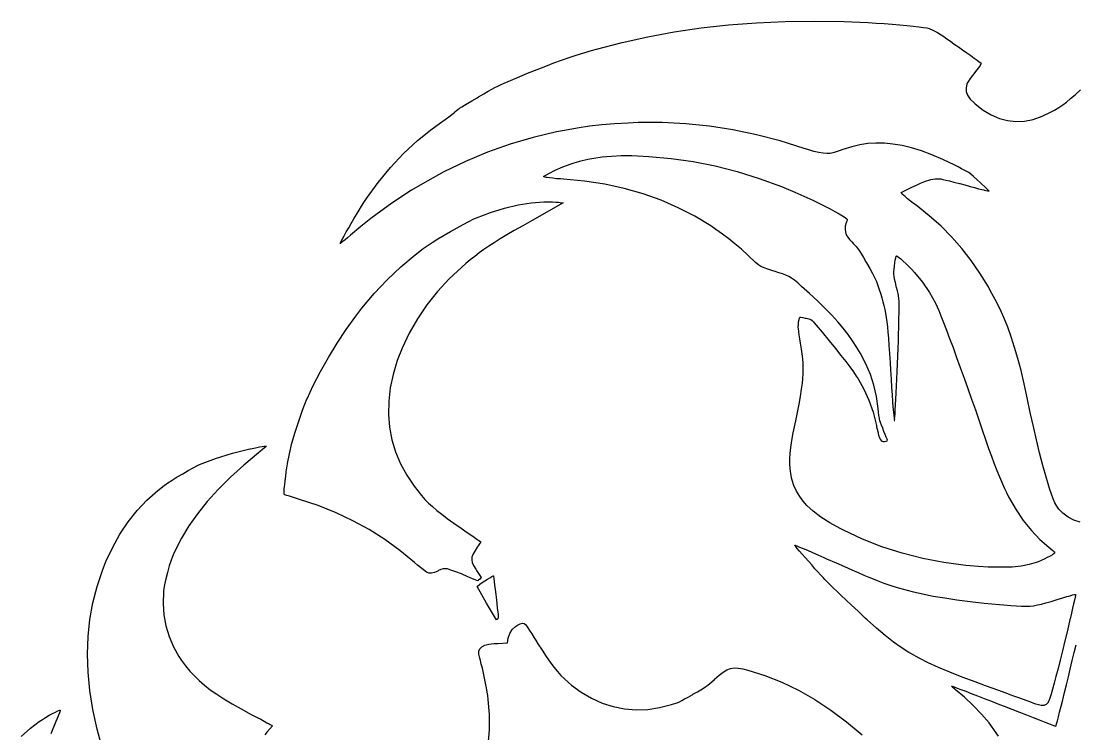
# Model space of a CAD drawing. Extents: x 9 to 342, y 7 to 196.
# Drawn here: x 311.57 to 319.26, y 181.83 to 187.03 of the extents above; entities that cross this region are included whole.
import ezdxf

# ---------------------------------------------------------------- set-up
doc = ezdxf.new("R2010")
doc.units = 0
doc.layers.add('BLACK', color=7, linetype='CONTINUOUS')

msp = doc.modelspace()

# ---------------------------------------------------------------- linework, layer by layer
at = {"layer": 'BLACK', "linetype": 'CONTINUOUS'}
for p, q in [((316.334, 186.956), (316.529, 186.985)), ((316.529, 186.985), (316.729, 187.007)), ((316.729, 187.007), (316.933, 187.023)), ((316.933, 187.023), (317.143, 187.032)), ((317.143, 187.032), (317.359, 187.035)), ((317.359, 187.035), (317.573, 187.032)), ((317.573, 187.032), (317.629, 187.03)), ((317.629, 187.03), (317.687, 187.028)), ((317.687, 187.028), (317.747, 187.025)), ((317.747, 187.025), (317.807, 187.021)), ((317.807, 187.021), (317.866, 187.017)), ((317.866, 187.017), (317.924, 187.013)), ((317.924, 187.013), (317.979, 187.008)), ((317.979, 187.008), (318.03, 187.003)), ((318.03, 187.003), (318.076, 186.999)), ((318.076, 186.999), (318.117, 186.994)), ((318.117, 186.994), (318.151, 186.989)), ((318.151, 186.989), (318.177, 186.985)), ((318.177, 186.985), (318.194, 186.98)), ((318.194, 186.98), (318.221, 186.969)), ((315.953, 186.879), (316.142, 186.921)), ((316.142, 186.921), (316.334, 186.956)), ((318.221, 186.969), (318.254, 186.951)), ((318.254, 186.951), (318.28, 186.934)), ((318.28, 186.934), (318.299, 186.922)), ((318.299, 186.922), (318.321, 186.906)), ((318.321, 186.906), (318.348, 186.888)), ((315.73, 186.82), (315.766, 186.83)), ((315.766, 186.83), (315.953, 186.879)), ((318.348, 186.888), (318.376, 186.867)), ((318.376, 186.867), (318.407, 186.846)), ((318.407, 186.846), (318.437, 186.825)), ((318.437, 186.825), (318.467, 186.803)), ((315.456, 186.73), (315.512, 186.75)), ((315.512, 186.75), (315.566, 186.769)), ((315.566, 186.769), (315.619, 186.786)), ((315.619, 186.786), (315.674, 186.803)), ((315.674, 186.803), (315.73, 186.82)), ((318.467, 186.803), (318.496, 186.783)), ((318.496, 186.783), (318.521, 186.765)), ((318.521, 186.765), (318.543, 186.75)), ((318.543, 186.75), (318.559, 186.738)), ((315.263, 186.654), (315.333, 186.682)), ((315.333, 186.682), (315.397, 186.707)), ((315.397, 186.707), (315.456, 186.73)), ((318.538, 186.676), (318.526, 186.66)), ((318.553, 186.695), (318.538, 186.676)), ((318.564, 186.712), (318.553, 186.695)), ((318.559, 186.738), (318.57, 186.73)), ((318.571, 186.723), (318.564, 186.712)), ((318.57, 186.73), (318.573, 186.727)), ((318.573, 186.727), (318.571, 186.723)), ((315.094, 186.583), (315.122, 186.595)), ((315.122, 186.595), (315.156, 186.609)), ((315.156, 186.609), (315.186, 186.622)), ((315.186, 186.622), (315.263, 186.654)), ((318.48, 186.596), (318.471, 186.581)), ((318.493, 186.615), (318.48, 186.596)), ((318.509, 186.637), (318.493, 186.615)), ((318.526, 186.66), (318.509, 186.637)), ((314.944, 186.505), (314.976, 186.523)), ((314.976, 186.523), (315.002, 186.537)), ((315.002, 186.537), (315.025, 186.55)), ((315.025, 186.55), (315.047, 186.561)), ((315.047, 186.561), (315.07, 186.572)), ((315.07, 186.572), (315.094, 186.583)), ((318.469, 186.575), (318.462, 186.547)), ((318.462, 186.547), (318.463, 186.52)), ((318.463, 186.52), (318.473, 186.494)), ((318.471, 186.581), (318.469, 186.575)), ((319.258, 186.498), (319.296, 186.533)), ((314.827, 186.437), (314.857, 186.454)), ((314.857, 186.454), (314.895, 186.476)), ((314.895, 186.476), (314.906, 186.483)), ((314.906, 186.483), (314.944, 186.505)), ((318.473, 186.494), (318.492, 186.466)), ((318.492, 186.466), (318.521, 186.438)), ((318.521, 186.438), (318.528, 186.431)), ((319.167, 186.423), (319.196, 186.444)), ((319.196, 186.444), (319.225, 186.469)), ((319.225, 186.469), (319.258, 186.498)), ((314.712, 186.354), (314.73, 186.369)), ((314.73, 186.369), (314.734, 186.373)), ((314.734, 186.373), (314.745, 186.382)), ((314.745, 186.382), (314.756, 186.391)), ((314.756, 186.391), (314.768, 186.4)), ((314.768, 186.4), (314.784, 186.41)), ((314.784, 186.41), (314.803, 186.422)), ((314.803, 186.422), (314.827, 186.437)), ((318.528, 186.431), (318.587, 186.386)), ((318.587, 186.386), (318.646, 186.351)), ((319.017, 186.34), (319.084, 186.372)), ((319.084, 186.372), (319.108, 186.385)), ((319.108, 186.385), (319.139, 186.404)), ((319.139, 186.404), (319.167, 186.423)), ((314.567, 186.249), (314.638, 186.3)), ((314.638, 186.3), (314.663, 186.318)), ((314.663, 186.318), (314.689, 186.337)), ((314.689, 186.337), (314.712, 186.354)), ((315.898, 186.286), (315.805, 186.278)), ((315.998, 186.291), (315.898, 186.286)), ((316.071, 186.294), (315.998, 186.291)), ((316.245, 186.295), (316.071, 186.294)), ((316.418, 186.286), (316.245, 186.295)), ((316.59, 186.269), (316.418, 186.286)), ((318.646, 186.351), (318.705, 186.325)), ((318.705, 186.325), (318.765, 186.309)), ((318.765, 186.309), (318.826, 186.302)), ((318.826, 186.302), (318.888, 186.305)), ((318.888, 186.305), (318.951, 186.318)), ((318.951, 186.318), (319.017, 186.34)), ((314.46, 186.163), (314.567, 186.249)), ((315.475, 186.226), (315.304, 186.186)), ((315.534, 186.237), (315.475, 186.226)), ((315.626, 186.254), (315.534, 186.237)), ((315.715, 186.267), (315.626, 186.254)), ((315.805, 186.278), (315.715, 186.267)), ((316.762, 186.242), (316.59, 186.269)), ((316.934, 186.206), (316.762, 186.242)), ((314.359, 186.069), (314.46, 186.163)), ((315.137, 186.136), (314.972, 186.078)), ((315.304, 186.186), (315.137, 186.136)), ((317.107, 186.161), (316.934, 186.206)), ((317.281, 186.106), (317.107, 186.161)), ((317.688, 186.132), (317.628, 186.118)), ((317.746, 186.141), (317.688, 186.132)), ((317.804, 186.144), (317.746, 186.141)), ((317.867, 186.143), (317.804, 186.144)), ((317.928, 186.138), (317.867, 186.143)), ((317.995, 186.127), (317.928, 186.138)), ((314.263, 185.967), (314.359, 186.069)), ((314.972, 186.078), (314.811, 186.011)), ((317.307, 186.098), (317.281, 186.106)), ((317.351, 186.084), (317.307, 186.098)), ((317.389, 186.075), (317.351, 186.084)), ((317.42, 186.07), (317.389, 186.075)), ((317.448, 186.068), (317.42, 186.07)), ((317.472, 186.069), (317.448, 186.068)), ((317.481, 186.071), (317.472, 186.069)), ((317.499, 186.076), (317.481, 186.071)), ((317.521, 186.083), (317.499, 186.076)), ((317.544, 186.091), (317.521, 186.083)), ((317.564, 186.098), (317.544, 186.091)), ((317.628, 186.118), (317.564, 186.098)), ((318.064, 186.11), (317.995, 186.127)), ((318.136, 186.088), (318.064, 186.11)), ((318.212, 186.059), (318.136, 186.088)), ((318.294, 186.024), (318.212, 186.059)), ((314.811, 186.011), (314.653, 185.934)), ((315.522, 185.971), (315.582, 185.993)), ((315.582, 185.993), (315.643, 186.012)), ((315.643, 186.012), (315.704, 186.027)), ((315.704, 186.027), (315.746, 186.035)), ((315.746, 186.035), (315.808, 186.044)), ((315.808, 186.044), (315.875, 186.05)), ((315.875, 186.05), (315.946, 186.053)), ((315.946, 186.053), (316.023, 186.053)), ((316.023, 186.053), (316.108, 186.05)), ((316.108, 186.05), (316.149, 186.048)), ((316.149, 186.048), (316.31, 186.033)), ((316.31, 186.033), (316.471, 186.01)), ((316.471, 186.01), (316.631, 185.978)), ((316.631, 185.978), (316.792, 185.937)), ((318.381, 185.983), (318.294, 186.024)), ((318.404, 185.971), (318.381, 185.983)), ((314.173, 185.858), (314.263, 185.967)), ((314.653, 185.934), (314.497, 185.848)), ((315.38, 185.9), (315.418, 185.922)), ((315.4, 185.894), (315.38, 185.9)), ((315.418, 185.922), (315.466, 185.947)), ((315.466, 185.947), (315.522, 185.971)), ((316.792, 185.937), (316.954, 185.887)), ((318.43, 185.958), (318.404, 185.971)), ((318.454, 185.945), (318.43, 185.958)), ((318.472, 185.936), (318.454, 185.945)), ((318.483, 185.929), (318.472, 185.936)), ((318.496, 185.919), (318.483, 185.929)), ((318.517, 185.902), (318.496, 185.919)), ((318.542, 185.879), (318.517, 185.902)), ((314.089, 185.74), (314.173, 185.858)), ((314.497, 185.848), (314.417, 185.8)), ((315.407, 185.893), (315.4, 185.894)), ((315.424, 185.89), (315.407, 185.893)), ((315.447, 185.888), (315.424, 185.89)), ((315.474, 185.885), (315.447, 185.888)), ((315.504, 185.883), (315.474, 185.885)), ((315.525, 185.882), (315.504, 185.883)), ((315.679, 185.867), (315.525, 185.882)), ((315.826, 185.844), (315.679, 185.867)), ((315.969, 185.813), (315.826, 185.844)), ((316.954, 185.887), (317.117, 185.827)), ((317.117, 185.827), (317.213, 185.787)), ((318.066, 185.822), (318.101, 185.838)), ((318.101, 185.838), (318.13, 185.852)), ((318.13, 185.852), (318.153, 185.862)), ((318.153, 185.862), (318.173, 185.869)), ((318.173, 185.869), (318.19, 185.875)), ((318.19, 185.875), (318.206, 185.879)), ((318.206, 185.879), (318.221, 185.881)), ((318.221, 185.881), (318.238, 185.883)), ((318.238, 185.883), (318.242, 185.884)), ((318.242, 185.884), (318.253, 185.884)), ((318.253, 185.884), (318.264, 185.884)), ((318.264, 185.884), (318.278, 185.883)), ((318.278, 185.883), (318.294, 185.88)), ((318.294, 185.88), (318.315, 185.875)), ((318.315, 185.875), (318.341, 185.869)), ((318.341, 185.869), (318.374, 185.86)), ((318.374, 185.86), (318.415, 185.849)), ((318.415, 185.849), (318.417, 185.849)), ((318.417, 185.849), (318.454, 185.839)), ((318.454, 185.839), (318.491, 185.829)), ((318.491, 185.829), (318.524, 185.82)), ((318.572, 185.851), (318.542, 185.879)), ((318.605, 185.82), (318.572, 185.851)), ((314.338, 185.749), (314.264, 185.699)), ((314.417, 185.8), (314.338, 185.749)), ((316.106, 185.774), (315.969, 185.813)), ((316.237, 185.728), (316.106, 185.774)), ((317.213, 185.787), (317.257, 185.768)), ((317.257, 185.768), (317.301, 185.748)), ((317.301, 185.748), (317.345, 185.727)), ((317.99, 185.784), (318.024, 185.801)), ((318.001, 185.77), (317.99, 185.784)), ((318.006, 185.765), (318.001, 185.77)), ((318.018, 185.754), (318.006, 185.765)), ((318.036, 185.739), (318.018, 185.754)), ((318.024, 185.801), (318.066, 185.822)), ((318.524, 185.82), (318.553, 185.812)), ((318.553, 185.812), (318.577, 185.806)), ((318.577, 185.806), (318.592, 185.803)), ((318.592, 185.803), (318.594, 185.802)), ((318.594, 185.802), (318.631, 185.793)), ((318.631, 185.793), (318.605, 185.82)), ((314.035, 185.655), (314.053, 185.684)), ((314.053, 185.684), (314.069, 185.71)), ((314.069, 185.71), (314.083, 185.732)), ((314.083, 185.732), (314.089, 185.74)), ((314.264, 185.699), (314.192, 185.648)), ((314.993, 185.639), (315.095, 185.671)), ((315.095, 185.671), (315.194, 185.694)), ((315.194, 185.694), (315.29, 185.709)), ((315.29, 185.709), (315.383, 185.716)), ((315.524, 185.708), (315.297, 185.58)), ((315.383, 185.716), (315.421, 185.716)), ((315.421, 185.716), (315.446, 185.716)), ((315.446, 185.716), (315.47, 185.714)), ((315.47, 185.714), (315.49, 185.713)), ((315.49, 185.713), (315.502, 185.711)), ((315.502, 185.711), (315.524, 185.708)), ((316.363, 185.673), (316.237, 185.728)), ((316.484, 185.611), (316.363, 185.673)), ((317.345, 185.727), (317.389, 185.706)), ((317.389, 185.706), (317.431, 185.685)), ((317.431, 185.685), (317.47, 185.665)), ((318.057, 185.722), (318.036, 185.739)), ((318.08, 185.705), (318.057, 185.722)), ((318.099, 185.691), (318.08, 185.705)), ((318.193, 185.615), (318.099, 185.691)), ((313.997, 185.591), (314.016, 185.623)), ((314.016, 185.623), (314.035, 185.655)), ((314.121, 185.594), (314.048, 185.536)), ((314.192, 185.648), (314.121, 185.594)), ((314.872, 185.591), (314.891, 185.599)), ((314.891, 185.599), (314.993, 185.639)), ((316.6, 185.54), (316.484, 185.611)), ((317.47, 185.665), (317.506, 185.646)), ((317.506, 185.646), (317.537, 185.628)), ((317.537, 185.628), (317.562, 185.613)), ((317.562, 185.613), (317.581, 185.601)), ((317.581, 185.601), (317.593, 185.591)), ((318.28, 185.538), (318.193, 185.615)), ((313.941, 185.496), (313.959, 185.526)), ((313.959, 185.526), (313.977, 185.558)), ((314.048, 185.536), (313.972, 185.473)), ((313.977, 185.558), (313.997, 185.591)), ((314.702, 185.5), (314.749, 185.527)), ((314.749, 185.527), (314.794, 185.551)), ((314.794, 185.551), (314.836, 185.573)), ((314.836, 185.573), (314.872, 185.591)), ((315.228, 185.541), (315.167, 185.506)), ((315.297, 185.58), (315.228, 185.541)), ((316.638, 185.515), (316.6, 185.54)), ((316.685, 185.481), (316.638, 185.515)), ((317.581, 185.538), (317.58, 185.511)), ((317.587, 185.562), (317.581, 185.538)), ((317.591, 185.569), (317.587, 185.562)), ((317.595, 185.581), (317.591, 185.569)), ((317.593, 185.591), (317.595, 185.588)), ((317.595, 185.588), (317.595, 185.581)), ((318.359, 185.458), (318.28, 185.538)), ((313.904, 185.428), (313.913, 185.446)), ((313.913, 185.446), (313.926, 185.469)), ((313.932, 185.439), (313.916, 185.426)), ((313.926, 185.469), (313.941, 185.496)), ((313.95, 185.454), (313.932, 185.439)), ((313.972, 185.473), (313.95, 185.454)), ((314.568, 185.42), (314.609, 185.446)), ((314.609, 185.446), (314.655, 185.473)), ((314.655, 185.473), (314.702, 185.5)), ((315.064, 185.445), (315.021, 185.418)), ((315.113, 185.474), (315.064, 185.445)), ((315.167, 185.506), (315.113, 185.474)), ((316.731, 185.446), (316.685, 185.481)), ((316.776, 185.41), (316.731, 185.446)), ((317.58, 185.511), (317.585, 185.485)), ((317.585, 185.485), (317.592, 185.468)), ((317.592, 185.468), (317.599, 185.457)), ((317.599, 185.457), (317.612, 185.442)), ((317.612, 185.442), (317.628, 185.425)), ((318.432, 185.376), (318.359, 185.458)), ((313.897, 185.412), (313.898, 185.416)), ((313.898, 185.412), (313.897, 185.412)), ((313.898, 185.416), (313.904, 185.428)), ((313.904, 185.416), (313.898, 185.412)), ((313.916, 185.426), (313.904, 185.416)), ((314.444, 185.33), (314.502, 185.375)), ((314.502, 185.375), (314.532, 185.396)), ((314.532, 185.396), (314.568, 185.42)), ((314.945, 185.368), (314.911, 185.343)), ((314.982, 185.393), (314.945, 185.368)), ((315.021, 185.418), (314.982, 185.393)), ((316.823, 185.37), (316.776, 185.41)), ((316.872, 185.325), (316.823, 185.37)), ((317.628, 185.425), (317.639, 185.413)), ((317.639, 185.413), (317.65, 185.401)), ((317.65, 185.401), (317.66, 185.39)), ((317.66, 185.39), (317.669, 185.38)), ((317.669, 185.38), (317.678, 185.368)), ((317.678, 185.368), (317.688, 185.353)), ((318.499, 185.289), (318.432, 185.376)), ((314.338, 185.241), (314.444, 185.33)), ((314.846, 185.292), (314.813, 185.265)), ((314.879, 185.318), (314.846, 185.292)), ((314.911, 185.343), (314.879, 185.318)), ((316.926, 185.274), (316.872, 185.325)), ((317.688, 185.353), (317.699, 185.334)), ((317.699, 185.334), (317.713, 185.31)), ((317.713, 185.31), (317.731, 185.279)), ((317.942, 185.27), (317.946, 185.291)), ((317.946, 185.291), (317.949, 185.308)), ((317.949, 185.308), (317.952, 185.319)), ((317.952, 185.319), (317.954, 185.322)), ((317.954, 185.322), (317.959, 185.32)), ((317.959, 185.32), (317.97, 185.312)), ((317.97, 185.312), (317.986, 185.299)), ((317.986, 185.299), (318.004, 185.282)), ((318.563, 185.195), (318.499, 185.289)), ((314.239, 185.147), (314.338, 185.241)), ((314.784, 185.24), (314.691, 185.153)), ((314.813, 185.265), (314.784, 185.24)), ((316.936, 185.265), (316.926, 185.274)), ((316.95, 185.255), (316.936, 185.265)), ((316.965, 185.245), (316.95, 185.255)), ((316.984, 185.237), (316.965, 185.245)), ((317.008, 185.227), (316.984, 185.237)), ((317.039, 185.217), (317.008, 185.227)), ((317.078, 185.205), (317.039, 185.217)), ((317.731, 185.279), (317.737, 185.27)), ((317.737, 185.27), (317.76, 185.229)), ((317.76, 185.229), (317.779, 185.194)), ((317.935, 185.205), (317.937, 185.225)), ((317.937, 185.225), (317.939, 185.247)), ((317.939, 185.247), (317.942, 185.27)), ((318.004, 185.282), (318.025, 185.263)), ((318.025, 185.263), (318.046, 185.242)), ((318.046, 185.242), (318.067, 185.221)), ((318.067, 185.221), (318.086, 185.201)), ((314.145, 185.047), (314.239, 185.147)), ((314.691, 185.153), (314.606, 185.061)), ((317.09, 185.201), (317.078, 185.205)), ((317.122, 185.191), (317.09, 185.201)), ((317.147, 185.181), (317.122, 185.191)), ((317.169, 185.171), (317.147, 185.181)), ((317.19, 185.159), (317.169, 185.171)), ((317.211, 185.144), (317.19, 185.159)), ((317.234, 185.124), (317.211, 185.144)), ((317.779, 185.194), (317.795, 185.163)), ((317.795, 185.163), (317.808, 185.135)), ((317.808, 185.135), (317.819, 185.106)), ((317.935, 185.19), (317.935, 185.205)), ((317.935, 185.189), (317.935, 185.19)), ((317.937, 185.173), (317.935, 185.189)), ((317.941, 185.152), (317.937, 185.173)), ((317.947, 185.127), (317.941, 185.152)), ((318.086, 185.201), (318.087, 185.2)), ((318.087, 185.2), (318.145, 185.129)), ((318.625, 185.095), (318.563, 185.195)), ((314.606, 185.061), (314.528, 184.964)), ((317.263, 185.099), (317.234, 185.124)), ((317.32, 185.048), (317.263, 185.099)), ((317.819, 185.106), (317.829, 185.076)), ((317.829, 185.076), (317.84, 185.042)), ((317.953, 185.1), (317.947, 185.127)), ((317.956, 185.091), (317.953, 185.1)), ((317.962, 185.067), (317.956, 185.091)), ((317.966, 185.048), (317.962, 185.067)), ((318.145, 185.129), (318.196, 185.054)), ((318.196, 185.054), (318.239, 184.976)), ((318.639, 185.07), (318.625, 185.095)), ((318.675, 185.004), (318.639, 185.07)), ((314.055, 184.94), (314.145, 185.047)), ((317.381, 184.991), (317.32, 185.048)), ((317.435, 184.938), (317.381, 184.991)), ((317.84, 185.042), (317.847, 185.015)), ((317.847, 185.015), (317.855, 184.986)), ((317.855, 184.986), (317.862, 184.959)), ((317.97, 185.029), (317.966, 185.048)), ((317.972, 185.011), (317.97, 185.029)), ((317.974, 184.992), (317.972, 185.011)), ((317.974, 184.969), (317.974, 184.992)), ((318.239, 184.976), (318.263, 184.923)), ((318.708, 184.938), (318.675, 185.004)), ((314.01, 184.881), (314.055, 184.94)), ((314.528, 184.964), (314.46, 184.863)), ((317.484, 184.888), (317.435, 184.938)), ((317.862, 184.959), (317.869, 184.931)), ((317.869, 184.931), (317.874, 184.903)), ((317.874, 184.903), (317.879, 184.873)), ((317.973, 184.865), (317.974, 184.908)), ((317.974, 184.942), (317.974, 184.969)), ((317.974, 184.908), (317.974, 184.942)), ((318.263, 184.923), (318.279, 184.883)), ((318.738, 184.871), (318.708, 184.938)), ((313.94, 184.785), (314.01, 184.881)), ((314.46, 184.863), (314.399, 184.758)), ((317.239, 184.821), (317.241, 184.84)), ((317.241, 184.84), (317.244, 184.857)), ((317.244, 184.857), (317.248, 184.869)), ((317.248, 184.869), (317.251, 184.874)), ((317.251, 184.874), (317.257, 184.874)), ((317.257, 184.874), (317.271, 184.872)), ((317.271, 184.872), (317.289, 184.868)), ((317.289, 184.868), (317.295, 184.867)), ((317.295, 184.867), (317.315, 184.862)), ((317.315, 184.862), (317.329, 184.857)), ((317.329, 184.857), (317.339, 184.85)), ((317.339, 184.85), (317.349, 184.84)), ((317.349, 184.84), (317.355, 184.833)), ((317.355, 184.833), (317.413, 184.764)), ((317.527, 184.84), (317.484, 184.888)), ((317.566, 184.794), (317.527, 184.84)), ((317.879, 184.873), (317.884, 184.841)), ((317.884, 184.841), (317.888, 184.805)), ((317.972, 184.8), (317.973, 184.844)), ((317.973, 184.844), (317.973, 184.865)), ((318.279, 184.883), (318.298, 184.835)), ((318.298, 184.835), (318.319, 184.78)), ((318.766, 184.802), (318.738, 184.871)), ((313.874, 184.684), (313.94, 184.785)), ((314.399, 184.758), (314.348, 184.648)), ((317.238, 184.803), (317.239, 184.821)), ((317.238, 184.802), (317.238, 184.803)), ((317.239, 184.79), (317.238, 184.802)), ((317.242, 184.77), (317.239, 184.79)), ((317.245, 184.745), (317.242, 184.77)), ((317.25, 184.716), (317.245, 184.745)), ((317.413, 184.764), (317.464, 184.701)), ((317.602, 184.748), (317.566, 184.794)), ((317.635, 184.702), (317.602, 184.748)), ((317.888, 184.805), (317.892, 184.765)), ((317.892, 184.765), (317.896, 184.72)), ((317.969, 184.7), (317.97, 184.751)), ((317.97, 184.751), (317.972, 184.8)), ((318.319, 184.78), (318.342, 184.718)), ((318.792, 184.73), (318.766, 184.802)), ((313.811, 184.581), (313.874, 184.684)), ((317.255, 184.685), (317.25, 184.716)), ((317.262, 184.64), (317.255, 184.685)), ((317.464, 184.701), (317.509, 184.645)), ((317.666, 184.654), (317.635, 184.702)), ((317.896, 184.72), (317.9, 184.668)), ((317.967, 184.646), (317.969, 184.7)), ((318.342, 184.718), (318.367, 184.652)), ((318.816, 184.654), (318.792, 184.73)), ((314.348, 184.648), (314.313, 184.557)), ((317.269, 184.589), (317.262, 184.64)), ((317.509, 184.645), (317.549, 184.595)), ((317.549, 184.595), (317.584, 184.551)), ((317.692, 184.61), (317.666, 184.654)), ((317.732, 184.533), (317.692, 184.61)), ((317.9, 184.668), (317.904, 184.609)), ((317.904, 184.609), (317.908, 184.542)), ((317.965, 184.59), (317.967, 184.646)), ((318.367, 184.652), (318.393, 184.581)), ((318.84, 184.572), (318.816, 184.654)), ((313.753, 184.478), (313.811, 184.581)), ((314.313, 184.557), (314.283, 184.457)), ((317.273, 184.544), (317.269, 184.589)), ((317.275, 184.503), (317.273, 184.544)), ((317.584, 184.551), (317.614, 184.511)), ((317.764, 184.457), (317.732, 184.533)), ((317.908, 184.542), (317.911, 184.489)), ((317.96, 184.479), (317.962, 184.534)), ((317.962, 184.534), (317.965, 184.59)), ((318.393, 184.581), (318.42, 184.507)), ((318.863, 184.484), (318.84, 184.572)), ((313.7, 184.376), (313.753, 184.478)), ((314.283, 184.457), (314.262, 184.358)), ((317.272, 184.424), (317.275, 184.464)), ((317.275, 184.464), (317.275, 184.503)), ((317.614, 184.511), (317.64, 184.476)), ((317.64, 184.476), (317.661, 184.444)), ((317.661, 184.444), (317.674, 184.425)), ((317.789, 184.378), (317.764, 184.457)), ((317.911, 184.489), (317.915, 184.423)), ((317.958, 184.424), (317.96, 184.479)), ((318.42, 184.507), (318.448, 184.43)), ((318.885, 184.389), (318.863, 184.484)), ((313.655, 184.278), (313.7, 184.376)), ((317.262, 184.348), (317.268, 184.393)), ((317.268, 184.393), (317.272, 184.424)), ((317.674, 184.425), (317.717, 184.349)), ((317.808, 184.296), (317.789, 184.378)), ((317.915, 184.423), (317.919, 184.362)), ((317.919, 184.362), (317.922, 184.307)), ((317.953, 184.322), (317.955, 184.372)), ((317.955, 184.372), (317.958, 184.424)), ((318.448, 184.43), (318.476, 184.353)), ((318.908, 184.285), (318.885, 184.389)), ((314.262, 184.358), (314.251, 184.261)), ((317.244, 184.239), (317.254, 184.296)), ((317.254, 184.296), (317.262, 184.348)), ((317.717, 184.349), (317.754, 184.268)), ((317.82, 184.208), (317.808, 184.296)), ((317.922, 184.307), (317.926, 184.258)), ((317.951, 184.276), (317.953, 184.322)), ((318.476, 184.353), (318.503, 184.276)), ((318.93, 184.179), (318.908, 184.285)), ((313.622, 184.195), (313.652, 184.27)), ((313.652, 184.27), (313.655, 184.278)), ((314.251, 184.261), (314.249, 184.165)), ((317.232, 184.179), (317.244, 184.239)), ((317.754, 184.268), (317.784, 184.18)), ((317.82, 184.207), (317.82, 184.208)), ((317.823, 184.181), (317.82, 184.207)), ((317.926, 184.258), (317.929, 184.217)), ((317.929, 184.217), (317.932, 184.182)), ((317.946, 184.199), (317.948, 184.235)), ((317.948, 184.235), (317.951, 184.276)), ((318.503, 184.276), (318.53, 184.199)), ((313.594, 184.115), (313.622, 184.195)), ((314.249, 184.165), (314.257, 184.072)), ((317.22, 184.118), (317.232, 184.179)), ((317.784, 184.18), (317.808, 184.084)), ((317.827, 184.157), (317.823, 184.181)), ((317.83, 184.137), (317.827, 184.157)), ((317.832, 184.125), (317.83, 184.137)), ((317.932, 184.182), (317.935, 184.156)), ((317.935, 184.156), (317.937, 184.138)), ((317.937, 184.138), (317.939, 184.129)), ((317.94, 184.128), (317.941, 184.133)), ((317.941, 184.133), (317.943, 184.148)), ((317.943, 184.148), (317.944, 184.17)), ((317.944, 184.17), (317.946, 184.199)), ((318.53, 184.199), (318.556, 184.125)), ((318.953, 184.076), (318.93, 184.179)), ((313.568, 184.034), (313.594, 184.115)), ((314.257, 184.072), (314.274, 183.98)), ((317.202, 184.031), (317.215, 184.096)), ((317.215, 184.096), (317.22, 184.118)), ((317.808, 184.084), (317.81, 184.074)), ((317.81, 184.074), (317.818, 184.04)), ((317.834, 184.12), (317.832, 184.125)), ((317.839, 184.106), (317.834, 184.12)), ((317.846, 184.086), (317.839, 184.106)), ((317.855, 184.064), (317.846, 184.086)), ((317.863, 184.041), (317.855, 184.064)), ((317.938, 184.121), (317.937, 184.118)), ((317.937, 184.118), (317.941, 184.117)), ((317.941, 184.121), (317.938, 184.121)), ((317.939, 184.129), (317.94, 184.128)), ((317.941, 184.117), (317.941, 184.121)), ((318.556, 184.125), (318.58, 184.053)), ((318.58, 184.053), (318.605, 183.981)), ((318.976, 183.979), (318.953, 184.076)), ((313.545, 183.954), (313.568, 184.034)), ((314.274, 183.98), (314.301, 183.891)), ((317.192, 183.974), (317.202, 184.031)), ((317.818, 184.04), (317.824, 184.014)), ((317.824, 184.014), (317.83, 183.995)), ((317.83, 183.995), (317.836, 183.983)), ((317.836, 183.983), (317.843, 183.974)), ((317.872, 184.018), (317.863, 184.041)), ((317.88, 183.999), (317.872, 184.018)), ((317.886, 183.984), (317.88, 183.999)), ((317.889, 183.977), (317.886, 183.984)), ((317.887, 183.973), (317.889, 183.977)), ((317.889, 183.977), (317.889, 183.977)), ((318.605, 183.981), (318.627, 183.917)), ((318.999, 183.885), (318.976, 183.979)), ((313.11, 183.883), (313.238, 183.913)), ((313.238, 183.913), (313.242, 183.914)), ((313.242, 183.914), (313.279, 183.921)), ((313.279, 183.921), (313.307, 183.927)), ((313.307, 183.927), (313.327, 183.93)), ((313.331, 183.908), (313.312, 183.893)), ((313.327, 183.93), (313.342, 183.933)), ((313.345, 183.92), (313.331, 183.908)), ((313.342, 183.933), (313.351, 183.934)), ((313.355, 183.929), (313.345, 183.92)), ((313.351, 183.934), (313.356, 183.934)), ((313.358, 183.933), (313.355, 183.929)), ((313.356, 183.934), (313.358, 183.933)), ((313.526, 183.877), (313.545, 183.954)), ((317.18, 183.88), (317.185, 183.924)), ((317.185, 183.924), (317.192, 183.974)), ((317.843, 183.974), (317.851, 183.97)), ((317.851, 183.97), (317.857, 183.968)), ((317.857, 183.968), (317.867, 183.968)), ((317.867, 183.968), (317.879, 183.969)), ((317.879, 183.969), (317.887, 183.973)), ((318.627, 183.917), (318.647, 183.861)), ((312.871, 183.798), (312.988, 183.844)), ((312.988, 183.844), (313.11, 183.883)), ((313.302, 183.885), (313.195, 183.795)), ((313.312, 183.893), (313.302, 183.885)), ((313.512, 183.806), (313.526, 183.877)), ((314.301, 183.891), (314.336, 183.805)), ((317.177, 183.84), (317.18, 183.88)), ((317.177, 183.803), (317.177, 183.84)), ((318.647, 183.861), (318.665, 183.811)), ((319.023, 183.792), (318.999, 183.885)), ((312.748, 183.732), (312.787, 183.755)), ((312.787, 183.755), (312.824, 183.775)), ((312.824, 183.775), (312.856, 183.791)), ((312.856, 183.791), (312.871, 183.798)), ((313.195, 183.795), (313.096, 183.706)), ((313.499, 183.713), (313.503, 183.745)), ((313.503, 183.745), (313.508, 183.776)), ((313.508, 183.776), (313.512, 183.805)), ((313.512, 183.805), (313.512, 183.806)), ((314.336, 183.805), (314.382, 183.721)), ((317.179, 183.768), (317.177, 183.803)), ((317.183, 183.734), (317.179, 183.768)), ((318.665, 183.811), (318.682, 183.767)), ((318.682, 183.767), (318.698, 183.727)), ((319.049, 183.699), (319.023, 183.792)), ((312.639, 183.665), (312.671, 183.686)), ((312.671, 183.686), (312.708, 183.709)), ((312.708, 183.709), (312.748, 183.732)), ((313.096, 183.706), (313.007, 183.617)), ((313.492, 183.651), (313.495, 183.681)), ((313.495, 183.681), (313.499, 183.713)), ((314.382, 183.721), (314.436, 183.64)), ((317.19, 183.701), (317.183, 183.734)), ((317.193, 183.686), (317.19, 183.701)), ((317.207, 183.646), (317.193, 183.686)), ((318.698, 183.727), (318.713, 183.691)), ((318.713, 183.691), (318.727, 183.657)), ((319.056, 183.675), (319.049, 183.699)), ((319.071, 183.625), (319.056, 183.675)), ((312.487, 183.539), (312.567, 183.61)), ((312.567, 183.61), (312.613, 183.646)), ((312.613, 183.646), (312.639, 183.665)), ((313.007, 183.617), (312.927, 183.528)), ((313.487, 183.603), (313.489, 183.625)), ((313.487, 183.589), (313.487, 183.603)), ((313.489, 183.625), (313.492, 183.651)), ((314.436, 183.64), (314.49, 183.573)), ((317.226, 183.605), (317.207, 183.646)), ((317.249, 183.565), (317.226, 183.605)), ((318.727, 183.657), (318.742, 183.625)), ((318.742, 183.625), (318.757, 183.594)), ((318.757, 183.594), (318.773, 183.563)), ((319.085, 183.583), (319.071, 183.625)), ((312.415, 183.463), (312.487, 183.539)), ((312.927, 183.528), (312.856, 183.44)), ((313.487, 183.582), (313.487, 183.589)), ((313.493, 183.579), (313.487, 183.582)), ((313.487, 183.582), (313.487, 183.582)), ((313.507, 183.573), (313.493, 183.579)), ((313.526, 183.567), (313.507, 183.573)), ((313.548, 183.561), (313.526, 183.567)), ((313.601, 183.545), (313.548, 183.561)), ((313.737, 183.499), (313.601, 183.545)), ((314.49, 183.573), (314.515, 183.545)), ((314.515, 183.545), (314.542, 183.518)), ((314.542, 183.518), (314.57, 183.492)), ((317.273, 183.531), (317.249, 183.565)), ((317.3, 183.501), (317.273, 183.531)), ((318.773, 183.563), (318.779, 183.551)), ((318.779, 183.551), (318.827, 183.469)), ((319.098, 183.548), (319.085, 183.583)), ((319.111, 183.519), (319.098, 183.548)), ((319.125, 183.495), (319.111, 183.519)), ((312.35, 183.38), (312.415, 183.463)), ((312.856, 183.44), (312.793, 183.351)), ((313.867, 183.447), (313.737, 183.499)), ((313.99, 183.389), (313.867, 183.447)), ((314.57, 183.492), (314.602, 183.464)), ((314.602, 183.464), (314.638, 183.436)), ((317.347, 183.458), (317.3, 183.501)), ((317.403, 183.415), (317.347, 183.458)), ((318.827, 183.469), (318.88, 183.391)), ((319.14, 183.474), (319.125, 183.495)), ((319.156, 183.456), (319.14, 183.474)), ((319.168, 183.443), (319.156, 183.456)), ((319.207, 183.414), (319.168, 183.443)), ((312.29, 183.291), (312.35, 183.38)), ((314.108, 183.324), (313.99, 183.389)), ((314.638, 183.436), (314.678, 183.405)), ((314.678, 183.405), (314.725, 183.371)), ((314.725, 183.371), (314.779, 183.334)), ((317.468, 183.373), (317.403, 183.415)), ((317.543, 183.331), (317.468, 183.373)), ((318.88, 183.391), (318.939, 183.318)), ((319.249, 183.392), (319.207, 183.414)), ((319.295, 183.378), (319.249, 183.392)), ((312.237, 183.195), (312.29, 183.291)), ((312.793, 183.351), (312.739, 183.262)), ((314.222, 183.252), (314.108, 183.324)), ((314.779, 183.334), (314.822, 183.304)), ((314.822, 183.304), (314.849, 183.286)), ((314.849, 183.286), (314.874, 183.269)), ((317.567, 183.319), (317.543, 183.331)), ((317.706, 183.254), (317.567, 183.319)), ((318.939, 183.318), (319.001, 183.252)), ((312.739, 183.262), (312.693, 183.172)), ((314.332, 183.172), (314.222, 183.252)), ((314.874, 183.269), (314.894, 183.255)), ((314.894, 183.255), (314.909, 183.244)), ((314.912, 183.22), (314.903, 183.205)), ((314.909, 183.244), (314.919, 183.237)), ((314.919, 183.231), (314.912, 183.22)), ((314.919, 183.237), (314.921, 183.236)), ((314.921, 183.236), (314.919, 183.231)), ((317.213, 183.209), (317.212, 183.21)), ((317.212, 183.21), (317.216, 183.21)), ((317.22, 183.2), (317.213, 183.209)), ((317.216, 183.21), (317.228, 183.205)), ((317.848, 183.198), (317.706, 183.254)), ((319.001, 183.252), (319.066, 183.195)), ((312.188, 183.091), (312.237, 183.195)), ((312.678, 183.139), (312.664, 183.102)), ((312.693, 183.172), (312.678, 183.139)), ((314.439, 183.084), (314.332, 183.172)), ((314.865, 183.143), (314.857, 183.122)), ((314.878, 183.167), (314.865, 183.143)), ((314.897, 183.196), (314.878, 183.167)), ((314.903, 183.205), (314.897, 183.196)), ((317.231, 183.186), (317.22, 183.2)), ((317.228, 183.205), (317.247, 183.197)), ((317.247, 183.167), (317.231, 183.186)), ((317.247, 183.197), (317.273, 183.187)), ((317.267, 183.145), (317.247, 183.167)), ((317.289, 183.12), (317.267, 183.145)), ((317.273, 183.187), (317.305, 183.173)), ((317.305, 183.173), (317.341, 183.158)), ((317.341, 183.158), (317.381, 183.14)), ((317.381, 183.14), (317.425, 183.121)), ((317.995, 183.151), (317.848, 183.198)), ((318.146, 183.113), (317.995, 183.151)), ((319.076, 183.131), (319.055, 183.12)), ((319.066, 183.195), (319.081, 183.183)), ((319.093, 183.141), (319.076, 183.131)), ((319.081, 183.183), (319.095, 183.171)), ((319.105, 183.149), (319.093, 183.141)), ((319.095, 183.171), (319.106, 183.161)), ((319.11, 183.155), (319.105, 183.149)), ((319.106, 183.161), (319.11, 183.155)), ((319.11, 183.155), (319.11, 183.155)), ((312.162, 183.025), (312.188, 183.091)), ((312.65, 183.059), (312.636, 183.012)), ((312.664, 183.102), (312.65, 183.059)), ((314.461, 183.065), (314.439, 183.084)), ((314.483, 183.047), (314.461, 183.065)), ((314.857, 183.122), (314.856, 183.103)), ((314.856, 183.103), (314.86, 183.084)), ((314.86, 183.084), (314.87, 183.062)), ((314.87, 183.062), (314.886, 183.035)), ((317.312, 183.093), (317.289, 183.12)), ((317.336, 183.066), (317.312, 183.093)), ((317.359, 183.039), (317.336, 183.066)), ((317.425, 183.121), (317.445, 183.112)), ((317.445, 183.112), (317.514, 183.081)), ((317.514, 183.081), (317.575, 183.054)), ((317.575, 183.054), (317.629, 183.031)), ((318.301, 183.083), (318.146, 183.113)), ((318.46, 183.063), (318.301, 183.083)), ((318.553, 183.056), (318.46, 183.063)), ((318.623, 183.051), (318.553, 183.056)), ((318.863, 183.058), (318.798, 183.051)), ((318.922, 183.069), (318.863, 183.058)), ((318.974, 183.083), (318.922, 183.069)), ((318.989, 183.089), (318.974, 183.083)), ((319.009, 183.098), (318.989, 183.089)), ((319.032, 183.108), (319.009, 183.098)), ((319.055, 183.12), (319.032, 183.108)), ((312.123, 182.909), (312.162, 183.025)), ((312.636, 183.012), (312.624, 182.965)), ((314.502, 183.032), (314.483, 183.047)), ((314.517, 183.02), (314.502, 183.032)), ((314.526, 183.014), (314.517, 183.02)), ((314.543, 183.007), (314.526, 183.014)), ((314.563, 183.005), (314.543, 183.007)), ((314.584, 183.01), (314.563, 183.005)), ((314.61, 183.022), (314.584, 183.01)), ((314.614, 183.025), (314.61, 183.022)), ((314.632, 183.034), (314.614, 183.025)), ((314.647, 183.038), (314.632, 183.034)), ((314.66, 183.039), (314.647, 183.038)), ((314.679, 183.037), (314.66, 183.039)), ((314.705, 183.029), (314.679, 183.037)), ((314.74, 183.017), (314.705, 183.029)), ((314.781, 183.001), (314.74, 183.017)), ((314.829, 182.98), (314.781, 183.001)), ((314.84, 182.975), (314.829, 182.98)), ((314.886, 183.035), (314.892, 183.026)), ((314.892, 183.026), (314.925, 182.974)), ((314.989, 182.973), (315.003, 182.981)), ((315.003, 182.981), (315.012, 182.986)), ((315.012, 182.986), (315.014, 182.986)), ((315.014, 182.986), (315.015, 182.981)), ((315.015, 182.981), (315.017, 182.967)), ((317.382, 183.015), (317.359, 183.039)), ((317.402, 182.992), (317.382, 183.015)), ((317.419, 182.974), (317.402, 182.992)), ((317.629, 183.031), (317.676, 183.01)), ((317.676, 183.01), (317.717, 182.992)), ((317.717, 182.992), (317.753, 182.977)), ((317.753, 182.977), (317.785, 182.964)), ((318.646, 183.05), (318.623, 183.051)), ((318.726, 183.049), (318.646, 183.05)), ((318.798, 183.051), (318.726, 183.049)), ((312.092, 182.79), (312.123, 182.909)), ((312.615, 182.92), (312.609, 182.88)), ((312.624, 182.965), (312.615, 182.92)), ((314.863, 182.965), (314.84, 182.975)), ((314.881, 182.957), (314.863, 182.965)), ((314.894, 182.952), (314.881, 182.957)), ((314.9, 182.95), (314.894, 182.952)), ((314.895, 182.91), (314.916, 182.925)), ((314.965, 182.787), (314.895, 182.91)), ((314.906, 182.954), (314.9, 182.95)), ((314.9, 182.95), (314.9, 182.95)), ((314.915, 182.962), (314.906, 182.954)), ((314.925, 182.974), (314.915, 182.962)), ((314.916, 182.925), (314.933, 182.937)), ((314.933, 182.937), (314.953, 182.95)), ((314.953, 182.95), (314.972, 182.963)), ((314.972, 182.963), (314.989, 182.973)), ((315.017, 182.967), (315.02, 182.946)), ((315.02, 182.946), (315.023, 182.918)), ((315.023, 182.918), (315.027, 182.886)), ((317.432, 182.96), (317.419, 182.974)), ((317.433, 182.959), (317.432, 182.96)), ((317.444, 182.947), (317.433, 182.959)), ((317.458, 182.934), (317.444, 182.947)), ((317.475, 182.917), (317.458, 182.934)), ((317.496, 182.897), (317.475, 182.917)), ((317.785, 182.964), (317.813, 182.952)), ((317.813, 182.952), (317.838, 182.942)), ((317.838, 182.942), (317.862, 182.934)), ((317.862, 182.934), (317.885, 182.926)), ((317.885, 182.926), (317.907, 182.919)), ((317.907, 182.919), (317.929, 182.912)), ((317.929, 182.912), (317.953, 182.905)), ((317.953, 182.905), (317.978, 182.897)), ((312.608, 182.869), (312.605, 182.786)), ((312.609, 182.88), (312.608, 182.869)), ((315.027, 182.886), (315.032, 182.85)), ((315.032, 182.85), (315.034, 182.831)), ((315.034, 182.831), (315.039, 182.787)), ((317.521, 182.873), (317.496, 182.897)), ((317.551, 182.844), (317.521, 182.873)), ((317.586, 182.811), (317.551, 182.844)), ((317.978, 182.897), (317.997, 182.892)), ((317.997, 182.892), (318.07, 182.873)), ((318.07, 182.873), (318.145, 182.855)), ((318.145, 182.855), (318.223, 182.839)), ((318.223, 182.839), (318.307, 182.825)), ((318.307, 182.825), (318.395, 182.811)), ((319.128, 182.814), (319.167, 182.826)), ((319.167, 182.826), (319.198, 182.836)), ((319.198, 182.836), (319.222, 182.842)), ((319.222, 182.842), (319.239, 182.847)), ((319.239, 182.847), (319.25, 182.85)), ((319.25, 182.85), (319.257, 182.85)), ((319.258, 182.831), (319.253, 182.81)), ((319.257, 182.85), (319.261, 182.85)), ((319.26, 182.844), (319.258, 182.831)), ((319.261, 182.849), (319.26, 182.844)), ((319.261, 182.85), (319.261, 182.849)), ((312.071, 182.668), (312.092, 182.79)), ((312.605, 182.786), (312.61, 182.703)), ((315.036, 182.665), (314.965, 182.787)), ((315.039, 182.787), (315.043, 182.752)), ((315.043, 182.752), (315.046, 182.725)), ((317.627, 182.773), (317.586, 182.811)), ((317.674, 182.729), (317.627, 182.773)), ((318.395, 182.811), (318.491, 182.799)), ((318.491, 182.799), (318.594, 182.788)), ((318.594, 182.788), (318.705, 182.778)), ((318.705, 182.778), (318.737, 182.775)), ((318.737, 182.775), (318.788, 182.771)), ((318.788, 182.771), (318.831, 182.768)), ((318.831, 182.768), (318.867, 182.766)), ((318.867, 182.766), (318.899, 182.765)), ((318.899, 182.765), (318.928, 182.766)), ((318.928, 182.766), (318.955, 182.769)), ((318.955, 182.769), (318.983, 182.774)), ((318.983, 182.774), (319.012, 182.78)), ((319.012, 182.78), (319.045, 182.789)), ((319.045, 182.789), (319.082, 182.8)), ((319.082, 182.8), (319.127, 182.814)), ((319.127, 182.814), (319.128, 182.814)), ((319.239, 182.75), (319.231, 182.714)), ((319.247, 182.783), (319.239, 182.75)), ((319.253, 182.81), (319.247, 182.783)), ((312.058, 182.544), (312.071, 182.668)), ((312.61, 182.703), (312.625, 182.622)), ((315.044, 182.671), (315.036, 182.665)), ((315.046, 182.674), (315.044, 182.671)), ((315.046, 182.725), (315.048, 182.704)), ((315.048, 182.68), (315.046, 182.674)), ((315.048, 182.704), (315.048, 182.69)), ((315.048, 182.69), (315.048, 182.68)), ((317.727, 182.679), (317.674, 182.729)), ((317.741, 182.666), (317.727, 182.679)), ((319.22, 182.669), (319.201, 182.589)), ((319.221, 182.674), (319.22, 182.669)), ((319.231, 182.714), (319.221, 182.674)), ((312.625, 182.622), (312.648, 182.544)), ((315.135, 182.566), (315.152, 182.594)), ((315.152, 182.594), (315.175, 182.617)), ((315.175, 182.617), (315.189, 182.626)), ((315.189, 182.626), (315.21, 182.637)), ((315.21, 182.637), (315.227, 182.641)), ((315.227, 182.641), (315.239, 182.639)), ((315.239, 182.639), (315.249, 182.631)), ((315.249, 182.631), (315.25, 182.63)), ((315.25, 182.63), (315.255, 182.623)), ((315.255, 182.623), (315.265, 182.608)), ((315.265, 182.608), (315.278, 182.588)), ((317.809, 182.605), (317.741, 182.666)), ((317.872, 182.551), (317.809, 182.605)), ((312.053, 182.416), (312.058, 182.544)), ((312.648, 182.544), (312.68, 182.469)), ((315.116, 182.498), (315.123, 182.531)), ((315.123, 182.531), (315.135, 182.566)), ((315.278, 182.588), (315.294, 182.563)), ((315.294, 182.563), (315.312, 182.534)), ((315.312, 182.534), (315.332, 182.504)), ((317.932, 182.503), (317.872, 182.551)), ((319.201, 182.589), (319.183, 182.512)), ((312.68, 182.469), (312.719, 182.399)), ((314.908, 182.436), (314.915, 182.455)), ((314.915, 182.455), (314.929, 182.469)), ((314.929, 182.469), (314.951, 182.48)), ((314.951, 182.48), (314.982, 182.488)), ((314.982, 182.488), (315.021, 182.493)), ((315.021, 182.493), (315.046, 182.494)), ((315.046, 182.494), (315.116, 182.498)), ((315.332, 182.504), (315.334, 182.499)), ((315.334, 182.499), (315.369, 182.444)), ((315.369, 182.444), (315.4, 182.397)), ((317.989, 182.463), (317.932, 182.503)), ((318.044, 182.428), (317.989, 182.463)), ((319.165, 182.44), (319.148, 182.372)), ((319.183, 182.512), (319.165, 182.44)), ((319.252, 182.427), (319.266, 182.483)), ((312.058, 182.284), (312.053, 182.416)), ((312.719, 182.399), (312.739, 182.37)), ((312.739, 182.37), (312.769, 182.33)), ((314.908, 182.414), (314.908, 182.436)), ((314.915, 182.386), (314.908, 182.414)), ((314.92, 182.368), (314.915, 182.386)), ((314.915, 182.386), (314.915, 182.386)), ((314.926, 182.343), (314.92, 182.368)), ((315.4, 182.397), (315.429, 182.356)), ((318.059, 182.419), (318.044, 182.428)), ((318.119, 182.386), (318.059, 182.419)), ((318.186, 182.353), (318.119, 182.386)), ((319.148, 182.372), (319.133, 182.31)), ((319.222, 182.306), (319.237, 182.368)), ((319.237, 182.368), (319.252, 182.427)), ((312.071, 182.15), (312.058, 182.284)), ((312.769, 182.33), (312.801, 182.292)), ((312.801, 182.292), (312.833, 182.256)), ((314.934, 182.312), (314.926, 182.343)), ((314.941, 182.277), (314.934, 182.312)), ((315.429, 182.356), (315.456, 182.32)), ((315.456, 182.32), (315.481, 182.289)), ((315.481, 182.289), (315.507, 182.26)), ((316.661, 182.261), (316.691, 182.284)), ((316.691, 182.284), (316.718, 182.3)), ((316.718, 182.3), (316.744, 182.31)), ((316.744, 182.31), (316.771, 182.315)), ((316.771, 182.315), (316.8, 182.314)), ((316.8, 182.314), (316.833, 182.308)), ((316.833, 182.308), (316.871, 182.298)), ((316.871, 182.298), (316.995, 182.259)), ((318.262, 182.318), (318.186, 182.353)), ((318.345, 182.283), (318.262, 182.318)), ((318.434, 182.247), (318.345, 182.283)), ((319.133, 182.31), (319.118, 182.253)), ((319.209, 182.25), (319.222, 182.306)), ((312.833, 182.256), (312.869, 182.222)), ((312.869, 182.222), (312.907, 182.189)), ((314.949, 182.241), (314.941, 182.277)), ((314.957, 182.204), (314.949, 182.241)), ((315.507, 182.26), (315.534, 182.234)), ((315.534, 182.234), (315.562, 182.208)), ((315.562, 182.208), (315.583, 182.19)), ((316.592, 182.201), (316.607, 182.214)), ((316.607, 182.214), (316.626, 182.231)), ((316.626, 182.231), (316.627, 182.232)), ((316.627, 182.232), (316.661, 182.261)), ((316.995, 182.259), (317.118, 182.21)), ((317.118, 182.21), (317.239, 182.152)), ((318.529, 182.212), (318.434, 182.247)), ((318.56, 182.2), (318.529, 182.212)), ((319.118, 182.253), (319.105, 182.203)), ((319.194, 182.191), (319.209, 182.25)), ((312.093, 182.011), (312.071, 182.15)), ((312.907, 182.189), (312.949, 182.156)), ((312.949, 182.156), (312.997, 182.123)), ((314.963, 182.17), (314.957, 182.204)), ((314.969, 182.139), (314.963, 182.17)), ((314.973, 182.114), (314.969, 182.139)), ((315.583, 182.19), (315.655, 182.137)), ((315.655, 182.137), (315.73, 182.093)), ((316.47, 182.122), (316.502, 182.141)), ((316.502, 182.141), (316.527, 182.156)), ((316.527, 182.156), (316.547, 182.168)), ((316.547, 182.168), (316.563, 182.179)), ((316.563, 182.179), (316.578, 182.189)), ((316.578, 182.189), (316.592, 182.201)), ((317.239, 182.152), (317.358, 182.084)), ((318.359, 182.178), (318.356, 182.182)), ((318.356, 182.182), (318.357, 182.182)), ((318.357, 182.182), (318.362, 182.181)), ((318.367, 182.17), (318.359, 182.178)), ((318.362, 182.181), (318.375, 182.176)), ((318.38, 182.159), (318.367, 182.17)), ((318.375, 182.176), (318.397, 182.168)), ((318.386, 182.154), (318.38, 182.159)), ((318.451, 182.101), (318.386, 182.154)), ((318.397, 182.168), (318.425, 182.157)), ((318.425, 182.157), (318.46, 182.144)), ((318.46, 182.144), (318.5, 182.128)), ((318.604, 182.184), (318.56, 182.2)), ((318.652, 182.167), (318.604, 182.184)), ((318.701, 182.149), (318.652, 182.167)), ((318.748, 182.132), (318.701, 182.149)), ((318.792, 182.116), (318.748, 182.132)), ((319.093, 182.159), (319.082, 182.123)), ((319.105, 182.203), (319.093, 182.159)), ((319.167, 182.083), (319.18, 182.135)), ((319.18, 182.135), (319.194, 182.191)), ((312.997, 182.123), (313.049, 182.089)), ((313.049, 182.089), (313.108, 182.053)), ((313.108, 182.053), (313.174, 182.016)), ((314.977, 182.085), (314.973, 182.114)), ((314.985, 181.976), (314.977, 182.085)), ((315.73, 182.093), (315.808, 182.058)), ((315.808, 182.058), (315.888, 182.032)), ((316.322, 182.05), (316.339, 182.055)), ((316.339, 182.055), (316.355, 182.061)), ((316.355, 182.061), (316.371, 182.068)), ((316.371, 182.068), (316.388, 182.077)), ((316.388, 182.077), (316.409, 182.088)), ((316.409, 182.088), (316.435, 182.102)), ((316.435, 182.102), (316.468, 182.121)), ((316.468, 182.121), (316.47, 182.122)), ((317.358, 182.084), (317.476, 182.007)), ((318.515, 182.041), (318.451, 182.101)), ((318.5, 182.128), (318.546, 182.111)), ((318.546, 182.111), (318.595, 182.092)), ((318.595, 182.092), (318.649, 182.071)), ((318.649, 182.071), (318.705, 182.049)), ((318.803, 182.112), (318.792, 182.116)), ((318.84, 182.099), (318.803, 182.112)), ((318.875, 182.086), (318.84, 182.099)), ((318.908, 182.074), (318.875, 182.086)), ((318.935, 182.064), (318.908, 182.074)), ((318.957, 182.056), (318.935, 182.064)), ((318.971, 182.051), (318.957, 182.056)), ((319.061, 182.063), (319.047, 182.049)), ((319.062, 182.064), (319.061, 182.063)), ((319.067, 182.075), (319.062, 182.064)), ((319.074, 182.095), (319.067, 182.075)), ((319.082, 182.123), (319.074, 182.095)), ((319.156, 182.035), (319.167, 182.083)), ((311.773, 181.969), (311.797, 181.982)), ((311.797, 181.982), (311.819, 181.993)), ((311.819, 181.993), (311.836, 182.002)), ((311.836, 182.002), (311.849, 182.006)), ((311.849, 181.988), (311.842, 181.969)), ((311.849, 182.006), (311.855, 182.007)), ((311.854, 182.001), (311.849, 181.988)), ((311.855, 182.006), (311.854, 182.001)), ((311.855, 182.007), (311.855, 182.006)), ((312.123, 181.868), (312.093, 182.011)), ((313.174, 182.016), (313.248, 181.976)), ((313.248, 181.976), (313.29, 181.953)), ((314.985, 181.864), (314.985, 181.976)), ((315.888, 182.032), (315.971, 182.016)), ((315.971, 182.016), (316.055, 182.01)), ((316.055, 182.01), (316.14, 182.012)), ((316.14, 182.012), (316.226, 182.025)), ((316.226, 182.025), (316.314, 182.047)), ((316.314, 182.047), (316.322, 182.05)), ((317.476, 182.007), (317.591, 181.922)), ((318.576, 181.977), (318.515, 182.041)), ((318.631, 181.913), (318.576, 181.977)), ((318.705, 182.049), (318.739, 182.036)), ((318.739, 182.036), (318.797, 182.014)), ((318.797, 182.014), (318.852, 181.992)), ((318.852, 181.992), (318.904, 181.972)), ((318.982, 182.047), (318.971, 182.051)), ((319.009, 182.041), (318.982, 182.047)), ((319.03, 182.041), (319.009, 182.041)), ((319.047, 182.049), (319.03, 182.041)), ((319.136, 181.958), (319.145, 181.993)), ((319.145, 181.993), (319.156, 182.035)), ((311.637, 181.876), (311.701, 181.924)), ((311.701, 181.924), (311.724, 181.939)), ((311.724, 181.939), (311.748, 181.954)), ((311.748, 181.954), (311.773, 181.969)), ((311.823, 181.923), (311.787, 181.833)), ((311.832, 181.945), (311.823, 181.923)), ((311.842, 181.969), (311.832, 181.945)), ((313.29, 181.953), (313.317, 181.94)), ((313.317, 181.94), (313.341, 181.927)), ((313.341, 181.927), (313.362, 181.915)), ((313.362, 181.915), (313.378, 181.907)), ((313.378, 181.907), (313.385, 181.903)), ((313.385, 181.903), (313.403, 181.893)), ((317.591, 181.922), (317.704, 181.827)), ((318.644, 181.896), (318.631, 181.913)), ((318.904, 181.972), (318.951, 181.954)), ((318.951, 181.954), (318.995, 181.937)), ((318.995, 181.937), (319.032, 181.922)), ((319.032, 181.922), (319.064, 181.91)), ((319.064, 181.91), (319.089, 181.9)), ((319.089, 181.9), (319.107, 181.893)), ((319.12, 181.894), (319.123, 181.907)), ((319.123, 181.907), (319.129, 181.929)), ((319.129, 181.929), (319.136, 181.958)), ((311.569, 181.815), (311.637, 181.876)), ((312.162, 181.721), (312.123, 181.868)), ((313.362, 181.845), (313.346, 181.826)), ((313.403, 181.893), (313.362, 181.845)), ((314.975, 181.75), (314.985, 181.864)), ((318.67, 181.859), (318.644, 181.896)), ((318.698, 181.817), (318.67, 181.859)), ((319.107, 181.893), (319.117, 181.89)), ((319.117, 181.89), (319.118, 181.889)), ((319.118, 181.889), (319.12, 181.894))]:
    msp.add_line(p, q, dxfattribs=at)

doc.saveas('drawing.dxf')
